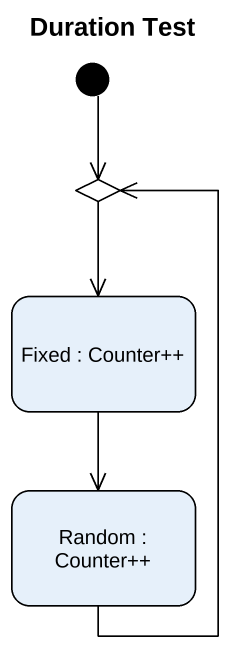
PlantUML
@startuml
title Duration Test
hide empty description
state choice1 <<choice>>
state "Fixed : Counter++" as Fixed
state "Random : Counter++" as Random
[*] --> choice1
choice1 --> Fixed
Fixed --> Random
Random -up-> choice1
@enduml
